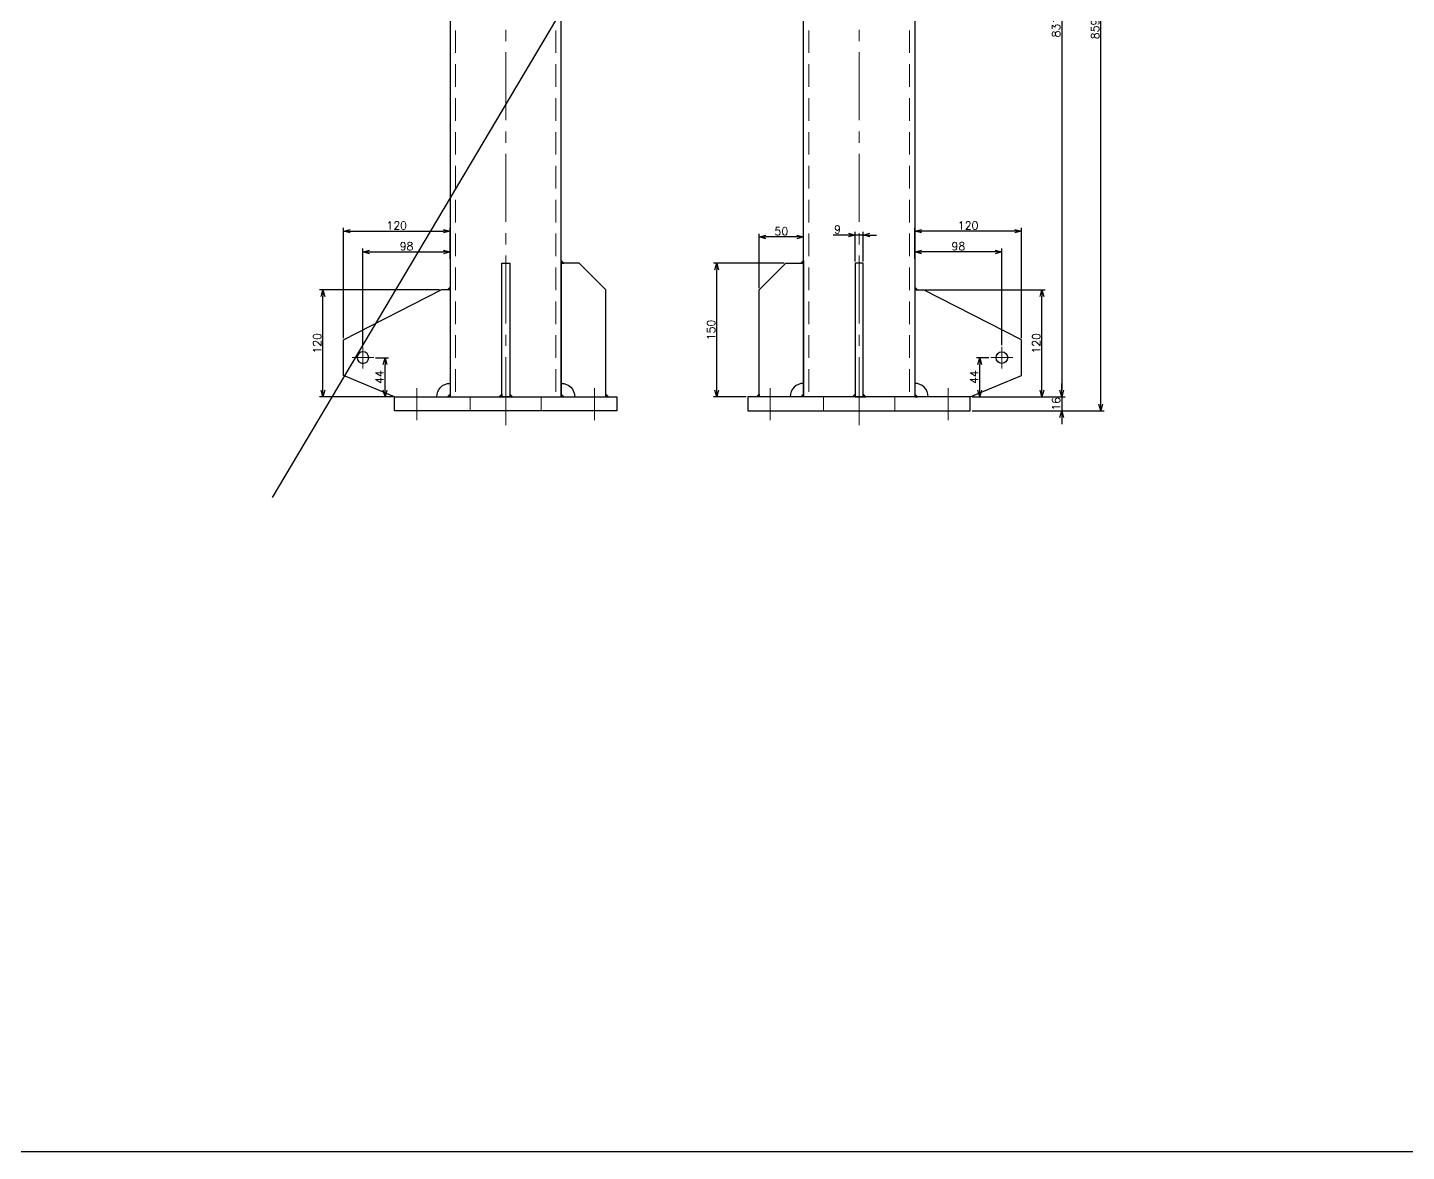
# Model space of a CAD drawing. Header units: millimetres. Extents: x -8731 to 85711, y -14522 to 31379.
# Drawn here: x 52993 to 54543, y -4374 to -3110 of the extents above; entities that cross this region are included whole.
import ezdxf

# ---------------------------------------------------------------- set-up
doc = ezdxf.new("R2010")
doc.units = ezdxf.units.MM
doc.header["$LTSCALE"] = 4
doc.header["$PDMODE"] = 99
doc.header["$PDSIZE"] = 1
doc.linetypes.add('CENTER2', pattern=[28.575, 19.05, -3.175, 3.175, -3.175])
doc.linetypes.add('HIDDEN', pattern=[9.525, 6.35, -3.175])
for name, color, linetype, lineweight in [('04_HIDDEN', 2, 'HIDDEN', 13), ('05_CENTER', 4, 'CENTER2', 13), ('08_DIM', 3, 'Continuous', 13)]:
    doc.layers.add(name, color=color, linetype=linetype, lineweight=lineweight)
doc.styles.add('KSS_TXT', font='txt.shx', dxfattribs={"bigfont": 'extfont2.shx'})
doc.dimstyles.new('KSS_DIM', dxfattribs={"dimscale": 3, "dimtxt": 3, "dimasz": 2.5, "dimexe": 1.25, "dimexo": 0.625, "dimtad": 1, "dimdsep": 46, "dimtxsty": 'KSS_TXT', "dimblk": 'OPEN30', "dimcen": 0, "dimazin": 2, "dimtfac": 0.75, "dimtmove": 0, "dimatfit": 3, "dimldrblk": 'OPEN30', "dimfxl": 1, "dimtolj": 1, "dimarcsym": 0})

# ---------------------------------------------------------------- blocks, each defined once
blk = doc.blocks.new('_Open30')
at = {"color": 0, "linetype": 'ByBlock', "lineweight": -2}
for p, q in [((-1, 0.27), (0, 0)), ((0, 0), (-1, -0.27)), ((0, 0), (-1, 0))]:
    blk.add_line(p, q, dxfattribs=at)
blk = doc.blocks.new('*D1140')
at = {"layer": '08_DIM', "color": 0, "lineweight": -2, "transparency": 16777216}
for p, q in [((53384.1, -3481.1), (53398.6, -3481.1)), ((53394.8, -3517.5), (53394.8, -3488.6)), ((53403.5, -3525), (53391.1, -3525))]:
    blk.add_line(p, q, dxfattribs=at)
at = {"layer": 'Defpoints', "color": 0, "transparency": 16777216}
for p in [(53382.2, -3481.1), (53394.8, -3481.1), (53405.4, -3525)]:
    blk.add_point(p, dxfattribs=at)
at = {"layer": '08_DIM', "color": 0, "lineweight": -2, "transparency": 16777216, "xscale": 7.5, "yscale": 7.5, "zscale": 7.5}
for p, rotation in [((53394.8, -3481.1), 90), ((53394.8, -3525), 270)]:
    blk.add_blockref('_Open30', p, dxfattribs=dict(at, rotation=rotation))
at = {"layer": '08_DIM', "color": 0, "transparency": 16777216, "insert": (53388.4, -3503), "char_height": 9, "attachment_point": 5, "rotation": 90, "style": 'KSS_TXT'}
blk.add_mtext('\\A1;44', dxfattribs=at)
blk = doc.blocks.new('*D1141')
at = {"layer": '08_DIM', "color": 0, "lineweight": -2, "transparency": 16777216}
for p, q in [((53369.9, -3467), (53369.9, -3358.5)), ((53377.4, -3362.2), (53460.4, -3362.2)), ((53467.9, -3370.1), (53467.9, -3358.5))]:
    blk.add_line(p, q, dxfattribs=at)
at = {"layer": 'Defpoints', "color": 0, "transparency": 16777216}
for p in [(53467.9, -3362.2), (53467.9, -3372), (53369.9, -3468.9)]:
    blk.add_point(p, dxfattribs=at)
at = {"layer": '08_DIM', "color": 0, "lineweight": -2, "transparency": 16777216, "xscale": 7.5, "yscale": 7.5, "zscale": 7.5, "rotation": 180}
blk.add_blockref('_Open30', (53369.9, -3362.2), dxfattribs=at)
at = {"layer": '08_DIM', "color": 0, "lineweight": -2, "transparency": 16777216, "xscale": 7.5, "yscale": 7.5, "zscale": 7.5}
blk.add_blockref('_Open30', (53467.9, -3362.2), dxfattribs=at)
at = {"layer": '08_DIM', "color": 0, "transparency": 16777216, "insert": (53418.9, -3355.8), "char_height": 9, "attachment_point": 5, "style": 'KSS_TXT'}
blk.add_mtext('\\A1;98', dxfattribs=at)
blk = doc.blocks.new('*D1142')
at = {"layer": '08_DIM', "color": 0, "lineweight": -2, "transparency": 16777216}
for p, q in [((53347.9, -3459.1), (53347.9, -3335.2)), ((53355.4, -3338.9), (53460.4, -3338.9)), ((53467.9, -3370.1), (53467.9, -3335.2))]:
    blk.add_line(p, q, dxfattribs=at)
at = {"layer": 'Defpoints', "color": 0, "transparency": 16777216}
for p in [(53467.9, -3338.9), (53467.9, -3372), (53347.9, -3461)]:
    blk.add_point(p, dxfattribs=at)
at = {"layer": '08_DIM', "color": 0, "lineweight": -2, "transparency": 16777216, "xscale": 7.5, "yscale": 7.5, "zscale": 7.5, "rotation": 180}
blk.add_blockref('_Open30', (53347.9, -3338.9), dxfattribs=at)
at = {"layer": '08_DIM', "color": 0, "lineweight": -2, "transparency": 16777216, "xscale": 7.5, "yscale": 7.5, "zscale": 7.5}
blk.add_blockref('_Open30', (53467.9, -3338.9), dxfattribs=at)
at = {"layer": '08_DIM', "color": 0, "transparency": 16777216, "insert": (53407.9, -3332.5), "char_height": 9, "attachment_point": 5, "style": 'KSS_TXT'}
blk.add_mtext('\\A1;120', dxfattribs=at)
blk = doc.blocks.new('*D1143')
at = {"layer": '08_DIM', "color": 0, "lineweight": -2, "transparency": 16777216}
for p, q in [((53456, -3405), (53321.2, -3405)), ((53324.9, -3517.5), (53324.9, -3412.5)), ((53403.5, -3525), (53321.2, -3525))]:
    blk.add_line(p, q, dxfattribs=at)
at = {"layer": 'Defpoints', "color": 0, "transparency": 16777216}
for p in [(53324.9, -3405), (53457.9, -3405), (53405.4, -3525)]:
    blk.add_point(p, dxfattribs=at)
at = {"layer": '08_DIM', "color": 0, "lineweight": -2, "transparency": 16777216, "xscale": 7.5, "yscale": 7.5, "zscale": 7.5}
for p, rotation in [((53324.9, -3405), 90), ((53324.9, -3525), 270)]:
    blk.add_blockref('_Open30', p, dxfattribs=dict(at, rotation=rotation))
at = {"layer": '08_DIM', "color": 0, "transparency": 16777216, "insert": (53318.5, -3465), "char_height": 9, "attachment_point": 5, "rotation": 90, "style": 'KSS_TXT'}
blk.add_mtext('\\A1;120', dxfattribs=at)
blk = doc.blocks.new('*D1186')
at = {"layer": '08_DIM', "color": 0, "lineweight": -2, "transparency": 16777216}
for p, q in [((54073.7, -3481.1), (54059.7, -3481.1)), ((54063.4, -3517.5), (54063.4, -3488.6)), ((54054.7, -3525), (54067.2, -3525))]:
    blk.add_line(p, q, dxfattribs=at)
at = {"layer": 'Defpoints', "color": 0, "transparency": 16777216}
for p in [(54063.4, -3481.1), (54075.6, -3481.1), (54052.8, -3525)]:
    blk.add_point(p, dxfattribs=at)
at = {"layer": '08_DIM', "color": 0, "lineweight": -2, "transparency": 16777216, "xscale": 7.5, "yscale": 7.5, "zscale": 7.5}
for p, rotation in [((54063.4, -3481.1), 90), ((54063.4, -3525), 270)]:
    blk.add_blockref('_Open30', p, dxfattribs=dict(at, rotation=rotation))
at = {"layer": '08_DIM', "color": 0, "transparency": 16777216, "insert": (54057.1, -3503), "char_height": 9, "attachment_point": 5, "rotation": 90, "style": 'KSS_TXT'}
blk.add_mtext('\\A1;44', dxfattribs=at)
blk = doc.blocks.new('*D1187')
at = {"layer": '08_DIM', "color": 0, "lineweight": -2, "transparency": 16777216}
for p, q in [((53815.3, -3403.1), (53815.3, -3341.7)), ((53857.8, -3345.4), (53822.8, -3345.4)), ((53865.3, -3373.1), (53865.3, -3341.7))]:
    blk.add_line(p, q, dxfattribs=at)
at = {"layer": 'Defpoints', "color": 0, "transparency": 16777216}
for p in [(53815.3, -3345.4), (53865.3, -3375), (53815.3, -3405)]:
    blk.add_point(p, dxfattribs=at)
at = {"layer": '08_DIM', "color": 0, "lineweight": -2, "transparency": 16777216, "xscale": 7.5, "yscale": 7.5, "zscale": 7.5, "rotation": 180}
blk.add_blockref('_Open30', (53815.3, -3345.4), dxfattribs=at)
at = {"layer": '08_DIM', "color": 0, "lineweight": -2, "transparency": 16777216, "xscale": 7.5, "yscale": 7.5, "zscale": 7.5}
blk.add_blockref('_Open30', (53865.3, -3345.4), dxfattribs=at)
at = {"layer": '08_DIM', "color": 0, "transparency": 16777216, "insert": (53840.3, -3339), "char_height": 9, "attachment_point": 5, "style": 'KSS_TXT'}
blk.add_mtext('\\A1;50', dxfattribs=at)
blk = doc.blocks.new('*D1188')
at = {"layer": '08_DIM', "color": 0, "lineweight": -2, "transparency": 16777216}
for p, q in [((53843.4, -3375), (53763.9, -3375)), ((53767.7, -3517.5), (53767.7, -3382.5)), ((53800.9, -3525), (53763.9, -3525))]:
    blk.add_line(p, q, dxfattribs=at)
at = {"layer": 'Defpoints', "color": 0, "transparency": 16777216}
for p in [(53767.7, -3375), (53845.3, -3375), (53802.8, -3525)]:
    blk.add_point(p, dxfattribs=at)
at = {"layer": '08_DIM', "color": 0, "lineweight": -2, "transparency": 16777216, "xscale": 7.5, "yscale": 7.5, "zscale": 7.5}
for p, rotation in [((53767.7, -3375), 90), ((53767.7, -3525), 270)]:
    blk.add_blockref('_Open30', p, dxfattribs=dict(at, rotation=rotation))
at = {"layer": '08_DIM', "color": 0, "transparency": 16777216, "insert": (53761.3, -3450), "char_height": 9, "attachment_point": 5, "rotation": 90, "style": 'KSS_TXT'}
blk.add_mtext('\\A1;150', dxfattribs=at)
blk = doc.blocks.new('*D1189')
at = {"layer": '08_DIM', "color": 0, "lineweight": -2, "transparency": 16777216}
for p, q in [((53990.3, -3370.1), (53990.3, -3358.5)), ((54080.8, -3362.2), (53997.8, -3362.2)), ((54088.3, -3467), (54088.3, -3358.5))]:
    blk.add_line(p, q, dxfattribs=at)
at = {"layer": 'Defpoints', "color": 0, "transparency": 16777216}
for p in [(53990.3, -3362.2), (53990.3, -3372), (54088.3, -3468.9)]:
    blk.add_point(p, dxfattribs=at)
at = {"layer": '08_DIM', "color": 0, "lineweight": -2, "transparency": 16777216, "xscale": 7.5, "yscale": 7.5, "zscale": 7.5, "rotation": 180}
blk.add_blockref('_Open30', (53990.3, -3362.2), dxfattribs=at)
at = {"layer": '08_DIM', "color": 0, "lineweight": -2, "transparency": 16777216, "xscale": 7.5, "yscale": 7.5, "zscale": 7.5}
blk.add_blockref('_Open30', (54088.3, -3362.2), dxfattribs=at)
at = {"layer": '08_DIM', "color": 0, "transparency": 16777216, "insert": (54039.3, -3355.8), "char_height": 9, "attachment_point": 5, "style": 'KSS_TXT'}
blk.add_mtext('\\A1;98', dxfattribs=at)
blk = doc.blocks.new('*D1211')
at = {"layer": '08_DIM', "color": 0, "lineweight": -2, "transparency": 16777216}
for p, q in [((53915.8, -3343.3), (53898.6, -3343.3)), ((53923.3, -3373.1), (53923.3, -3339.6)), ((53932.3, -3343.3), (53923.3, -3343.3)), ((53932.3, -3373.1), (53932.3, -3339.6)), ((53939.8, -3343.3), (53947.3, -3343.3))]:
    blk.add_line(p, q, dxfattribs=at)
at = {"layer": 'Defpoints', "color": 0, "transparency": 16777216}
for p in [(53923.3, -3343.3), (53923.3, -3375), (53932.3, -3375)]:
    blk.add_point(p, dxfattribs=at)
at = {"layer": '08_DIM', "color": 0, "lineweight": -2, "transparency": 16777216, "xscale": 7.5, "yscale": 7.5, "zscale": 7.5}
blk.add_blockref('_Open30', (53923.3, -3343.3), dxfattribs=at)
at = {"layer": '08_DIM', "color": 0, "lineweight": -2, "transparency": 16777216, "xscale": 7.5, "yscale": 7.5, "zscale": 7.5, "rotation": 180}
blk.add_blockref('_Open30', (53932.3, -3343.3), dxfattribs=at)
at = {"layer": '08_DIM', "color": 0, "transparency": 16777216, "insert": (53903.4, -3336.9), "char_height": 9, "attachment_point": 5, "style": 'KSS_TXT'}
blk.add_mtext('\\A1;9', dxfattribs=at)
blk = doc.blocks.new('*D1212')
at = {"layer": '08_DIM', "color": 0, "lineweight": -2, "transparency": 16777216}
for p, q in [((53990.3, -3370.1), (53990.3, -3335.2)), ((54102.8, -3338.9), (53997.8, -3338.9)), ((54110.3, -3459.1), (54110.3, -3335.2))]:
    blk.add_line(p, q, dxfattribs=at)
at = {"layer": 'Defpoints', "color": 0, "transparency": 16777216}
for p in [(53990.3, -3338.9), (53990.3, -3372), (54110.3, -3461)]:
    blk.add_point(p, dxfattribs=at)
at = {"layer": '08_DIM', "color": 0, "lineweight": -2, "transparency": 16777216, "xscale": 7.5, "yscale": 7.5, "zscale": 7.5, "rotation": 180}
blk.add_blockref('_Open30', (53990.3, -3338.9), dxfattribs=at)
at = {"layer": '08_DIM', "color": 0, "lineweight": -2, "transparency": 16777216, "xscale": 7.5, "yscale": 7.5, "zscale": 7.5}
blk.add_blockref('_Open30', (54110.3, -3338.9), dxfattribs=at)
at = {"layer": '08_DIM', "color": 0, "transparency": 16777216, "insert": (54050.3, -3332.5), "char_height": 9, "attachment_point": 5, "style": 'KSS_TXT'}
blk.add_mtext('\\A1;120', dxfattribs=at)
blk = doc.blocks.new('*D1213')
at = {"layer": '08_DIM', "color": 0, "lineweight": -2, "transparency": 16777216}
for p, q in [((54002.2, -3405), (54137.1, -3405)), ((54133.3, -3517.5), (54133.3, -3412.5)), ((54054.7, -3525), (54137.1, -3525))]:
    blk.add_line(p, q, dxfattribs=at)
at = {"layer": 'Defpoints', "color": 0, "transparency": 16777216}
for p in [(54000.3, -3405), (54133.3, -3405), (54052.8, -3525)]:
    blk.add_point(p, dxfattribs=at)
at = {"layer": '08_DIM', "color": 0, "lineweight": -2, "transparency": 16777216, "xscale": 7.5, "yscale": 7.5, "zscale": 7.5}
for p, rotation in [((54133.3, -3405), 90), ((54133.3, -3525), 270)]:
    blk.add_blockref('_Open30', p, dxfattribs=dict(at, rotation=rotation))
at = {"layer": '08_DIM', "color": 0, "transparency": 16777216, "insert": (54127, -3465), "char_height": 9, "attachment_point": 5, "rotation": 90, "style": 'KSS_TXT'}
blk.add_mtext('\\A1;120', dxfattribs=at)
blk = doc.blocks.new('*D1214')
at = {"layer": '08_DIM', "color": 0, "lineweight": -2, "transparency": 16777216}
for p, q in [((54039.7, -2682), (54203.3, -2682)), ((54199.5, -3533.5), (54199.5, -2689.5)), ((54054.7, -3541), (54203.3, -3541))]:
    blk.add_line(p, q, dxfattribs=at)
at = {"layer": 'Defpoints', "color": 0, "transparency": 16777216}
for p in [(54037.8, -2682), (54199.5, -2682), (54052.8, -3541)]:
    blk.add_point(p, dxfattribs=at)
at = {"layer": '08_DIM', "color": 0, "lineweight": -2, "transparency": 16777216, "xscale": 7.5, "yscale": 7.5, "zscale": 7.5}
for p, rotation in [((54199.5, -2682), 90), ((54199.5, -3541), 270)]:
    blk.add_blockref('_Open30', p, dxfattribs=dict(at, rotation=rotation))
at = {"layer": '08_DIM', "color": 0, "transparency": 16777216, "insert": (54193.1, -3111.5), "char_height": 9, "attachment_point": 5, "rotation": 90, "style": 'KSS_TXT'}
blk.add_mtext('\\A1;859', dxfattribs=at)
blk = doc.blocks.new('*D1215')
at = {"layer": '08_DIM', "color": 0, "lineweight": -2, "transparency": 16777216}
for p, q in [((54155.6, -3517.5), (54155.6, -3510)), ((54054.7, -3525), (54159.3, -3525)), ((54155.6, -3525), (54155.6, -3541)), ((54064.7, -3541), (54159.3, -3541)), ((54155.6, -3548.5), (54155.6, -3556))]:
    blk.add_line(p, q, dxfattribs=at)
at = {"layer": 'Defpoints', "color": 0, "transparency": 16777216}
for p in [(54052.8, -3525), (54062.8, -3541), (54155.6, -3541)]:
    blk.add_point(p, dxfattribs=at)
at = {"layer": '08_DIM', "color": 0, "lineweight": -2, "transparency": 16777216, "xscale": 7.5, "yscale": 7.5, "zscale": 7.5}
for p, rotation in [((54155.6, -3525), 270), ((54155.6, -3541), 90)]:
    blk.add_blockref('_Open30', p, dxfattribs=dict(at, rotation=rotation))
at = {"layer": '08_DIM', "color": 0, "transparency": 16777216, "insert": (54149.2, -3533), "char_height": 9, "attachment_point": 5, "rotation": 90, "style": 'KSS_TXT'}
blk.add_mtext('\\A1;16', dxfattribs=at)
blk = doc.blocks.new('*D1216')
at = {"layer": '08_DIM', "color": 0, "lineweight": -2, "transparency": 16777216}
for p, q in [((54039.7, -2694), (54159.3, -2694)), ((54155.6, -2701.5), (54155.6, -3517.5)), ((54054.7, -3525), (54159.3, -3525))]:
    blk.add_line(p, q, dxfattribs=at)
at = {"layer": 'Defpoints', "color": 0, "transparency": 16777216}
for p in [(54037.8, -2694), (54052.8, -3525), (54155.6, -3525)]:
    blk.add_point(p, dxfattribs=at)
at = {"layer": '08_DIM', "color": 0, "lineweight": -2, "transparency": 16777216, "xscale": 7.5, "yscale": 7.5, "zscale": 7.5}
for p, rotation in [((54155.6, -2694), 90), ((54155.6, -3525), 270)]:
    blk.add_blockref('_Open30', p, dxfattribs=dict(at, rotation=rotation))
at = {"layer": '08_DIM', "color": 0, "transparency": 16777216, "insert": (54149.2, -3109.5), "char_height": 9, "attachment_point": 5, "rotation": 90, "style": 'KSS_TXT'}
blk.add_mtext('\\A1;831', dxfattribs=at)
blk = doc.blocks.new('A$C48715C6C_1')
at = {"color": 0}
for p, q in [((-62.5, 16), (-62.5, 847)), ((62.5, 847), (62.5, 16)), ((110, 847), (162.5, 826.7)), ((162.5, 826.7), (162.5, 786.7)), ((162.5, 786.7), (72.5, 747)), ((72.5, 747), (62.5, 747)), ((62.5, 136), (72.5, 136)), ((182.5, 80), (72.5, 136)), ((182.5, 40), (182.5, 80)), ((125, 16), (182.5, 40))]:
    blk.add_line(p, q, dxfattribs=at)
for points in [[(-70, 859), (110, 859), (110, 847), (-70, 847)], [(-62.5, 16), (-112.5, 16), (-112.5, 136), (-82.5, 166), (-62.5, 166)], [(-4.5, 16), (4.5, 16), (4.5, 166), (-4.5, 166)], [(-125, 0), (125, 0), (125, 16), (-125, 16)]]:
    blk.add_lwpolyline(points, close=True, dxfattribs=at)
at = {"color": 3}
for points in [[(-62.5, 847), (-65.5, 847), (-62.5, 844), (-62.5, 844)], [(-4.5, 847), (-7.5, 847), (-4.5, 844), (-4.5, 844)], [(4.5, 847), (7.5, 847), (4.5, 844), (4.5, 844)], [(62.5, 847), (65.5, 847), (62.5, 844), (62.5, 844)], [(62.5, 747), (65.5, 747), (62.5, 744), (62.5, 744)], [(-62.5, 166), (-65.5, 166), (-62.5, 169), (-62.5, 169)], [(62.5, 136), (65.5, 136), (62.5, 139), (62.5, 139)], [(-112.5, 16), (-115.5, 16), (-112.5, 19), (-112.5, 19)], [(-62.5, 16), (-65.5, 16), (-62.5, 19), (-62.5, 19)], [(-4.5, 16), (-7.5, 16), (-4.5, 19), (-4.5, 19)], [(4.5, 16), (7.5, 16), (4.5, 19), (4.5, 19)], [(62.5, 16), (65.5, 16), (62.5, 19), (62.5, 19)]]:
    blk.add_lwpolyline(points, close=True, dxfattribs=at)
at = {"color": 0}
for centre in [(140.5, 806.7), (160.5, 59.9)]:
    blk.add_circle(centre, 6.5, dxfattribs=at)
for centre, start, end in [((62.5, 847), 270, 0), ((-62.5, 16), 90, 180), ((62.5, 16), 0, 90)]:
    blk.add_arc(centre, 15, start, end, dxfattribs=at)
at = {"layer": '04_HIDDEN'}
for p, q in [((-40, 847), (-40, 859)), ((40, 847), (40, 859)), ((-56.5, 847), (-56.5, 16)), ((56.5, 847), (56.5, 16)), ((-40, 0), (-40, 16)), ((40, 0), (40, 16))]:
    blk.add_line(p, q, dxfattribs=at)
blk.add_lwpolyline([(-4.5, 847), (4.5, 847), (4.5, 757), (-4.5, 757)], close=True, dxfattribs=at)
at = {"layer": '05_CENTER'}
for p, q in [((-35, 865), (-35, 841.4)), ((0, -15.9), (0, 866.2)), ((35, 865), (35, 841.4)), ((92.5, 865), (92.5, 841.4)), ((12.3, 806.7), (-12.3, 806.7)), ((152.8, 806.7), (128.2, 806.7)), ((140.5, 819), (140.5, 794.5)), ((160.5, 47.6), (160.5, 72.1)), ((172.8, 59.9), (148.2, 59.9)), ((-100, -10.5), (-100, 25.6)), ((100, -10.5), (100, 25.6))]:
    blk.add_line(p, q, dxfattribs=at)

msp = doc.modelspace()

# ---------------------------------------------------------------- linework, layer by layer
at = {"color": 2}
msp.add_line((54308.90413, -1886.17185), (53267.79786, -3638.3532), dxfattribs=at)
msp.add_lwpolyline([(50504.22859, -4373.54475), (58674.46042, -4373.54475), (58674.46042, -395.62193), (50504.22859, -395.62193)], close=True, dxfattribs=at)

# ---------------------------------------------------------------- block references
at = {"xscale": -1}
msp.add_blockref('A$C48715C6C_1', (53530.42191, -3540.97575), dxfattribs=at)
msp.add_blockref('A$C48715C6C_1', (53927.8192, -3540.97575))

# ---------------------------------------------------------------- dimensions: what is measured, and where the dimension line sits
at = {"layer": '08_DIM'}
for base, p1, p2, angle, override, picture, middle in [((54199.50653, -2681.97575), (54052.8192, -3540.97575), (54037.8192, -2681.97575), 90, {"dimscale": 3}, '*D1214', (54193.12528, -3111.47575)), ((54155.57202, -3524.97575), (54037.8192, -2693.97575), (54052.8192, -3524.97575), 90, {"dimscale": 3}, '*D1216', (54149.19702, -3109.47575)), ((53467.92191, -3338.90238), (53347.92191, -3460.97575), (53467.92191, -3371.97575), 180, {"dimscale": 3}, '*D1142', (53407.92191, -3332.52738)), ((53467.92191, -3362.22327), (53369.92191, -3468.86036), (53467.92191, -3371.97575), 180, {"dimscale": 3}, '*D1141', (53418.92191, -3355.84827)), ((53767.68882, -3374.97575), (53802.8192, -3524.97575), (53845.3192, -3374.97575), 90, {"dimscale": 3}, '*D1188', (53761.30757, -3449.97575)), ((53324.91441, -3404.97575), (53405.42191, -3524.97575), (53457.92191, -3404.97575), 90, {"dimscale": 3}, '*D1143', (53318.53941, -3464.97575)), ((54133.3267, -3404.97575), (54052.8192, -3524.97575), (54000.3192, -3404.97575), 90, {"dimscale": 3}, '*D1213', (54126.9517, -3464.97575)), ((53394.80865, -3481.11421), (53405.42191, -3524.97575), (53382.17576, -3481.11421), 90, {"dimscale": 3, "dimdec": 0}, '*D1140', (53388.43365, -3503.04498)), ((54063.43246, -3481.11421), (54052.8192, -3524.97575), (54075.56535, -3481.11421), 90, {"dimscale": 3, "dimdec": 0}, '*D1186', (54057.05746, -3503.04498)), ((54155.57202, -3540.97575), (54052.8192, -3524.97575), (54062.8192, -3540.97575), 90, {"dimscale": 3}, '*D1215', (54149.19702, -3532.97575))]:
    dim = msp.add_linear_dim(base=base, p1=p1, p2=p2, angle=angle, dimstyle='KSS_DIM', override=override, dxfattribs=at)
    dim.commit()
    dim.dimension.update_dxf_attribs({"geometry": picture, "text_midpoint": middle})
for base, p1, p2, picture, middle in [((53815.3192, -3345.40849), (53865.3192, -3374.97575), (53815.3192, -3404.97575), '*D1187', (53840.3192, -3339.02724)), ((53923.3192, -3343.32111), (53932.3192, -3374.97575), (53923.3192, -3374.97575), '*D1211', (53903.4442, -3336.94611)), ((53990.3192, -3338.90238), (54110.3192, -3460.97575), (53990.3192, -3371.97575), '*D1212', (54050.3192, -3332.52738)), ((53990.3192, -3362.22327), (54088.3192, -3468.86036), (53990.3192, -3371.97575), '*D1189', (54039.3192, -3355.84827))]:
    dim = msp.add_linear_dim(base=base, p1=p1, p2=p2, dimstyle='KSS_DIM', override={"dimscale": 3}, dxfattribs=at)
    dim.commit()
    dim.dimension.update_dxf_attribs({"geometry": picture, "text_midpoint": middle})

doc.saveas('drawing.dxf')
